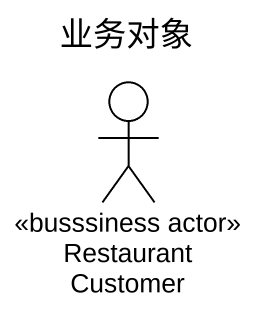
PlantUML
@startuml
title 业务对象
actor RestaurantCustomer <<busssiness actor>>
@enduml
